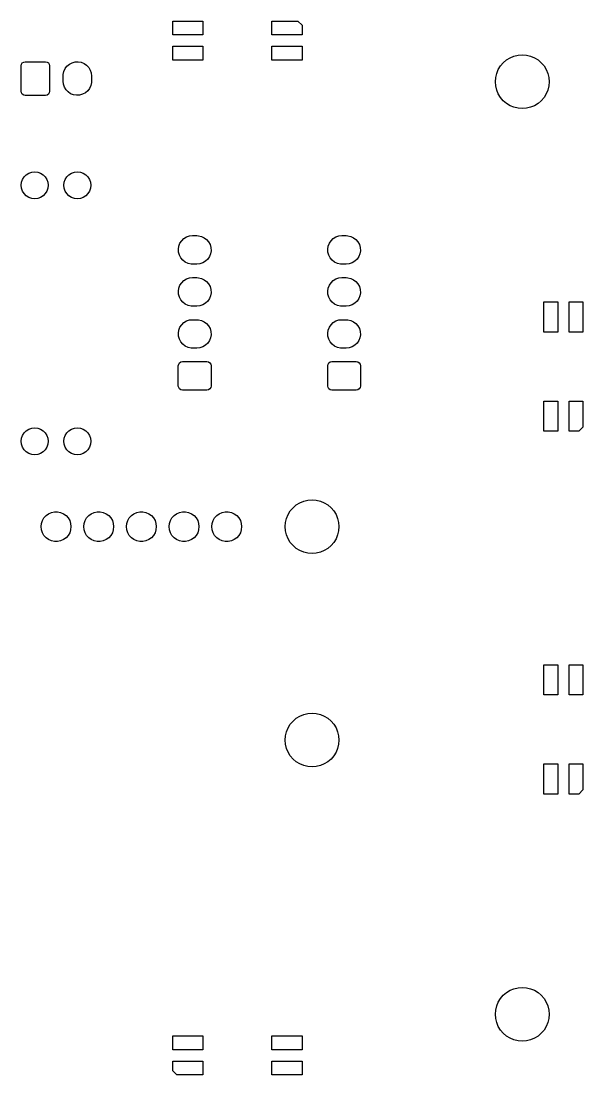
# Model space of a CAD drawing. Extents: x 3.95 to 6.42, y -4.85 to -2.38.
# Drawn here: x 5.105 to 6.422, y -4.847 to -2.378 of the extents above; entities that cross this region are included whole.
import ezdxf

# ---------------------------------------------------------------- set-up
doc = ezdxf.new("R2010")
doc.units = 0
doc.header["$MEASUREMENT"] = 0
doc.layers.add('BLACK', color=7, linetype='CONTINUOUS')

msp = doc.modelspace()

# ---------------------------------------------------------------- linework, layer by layer
at = {"layer": 'BLACK', "linetype": 'CONTINUOUS'}
for p, q in [((5.4604, -2.4098), (5.4604, -2.3776)), ((5.4604, -2.3776), (5.5313, -2.3776)), ((5.5313, -2.3776), (5.5313, -2.4098)), ((5.6927, -2.4098), (5.6927, -2.3776)), ((5.6927, -2.3776), (5.7539, -2.3776)), ((5.7539, -2.3776), (5.7636, -2.3872)), ((5.7636, -2.3872), (5.7636, -2.4098)), ((5.5313, -2.4098), (5.4604, -2.4098)), ((5.7636, -2.4098), (5.6927, -2.4098)), ((5.4604, -2.4689), (5.4604, -2.4366)), ((5.4604, -2.4366), (5.5313, -2.4366)), ((5.5313, -2.4366), (5.5313, -2.4689)), ((5.6927, -2.4689), (5.6927, -2.4366)), ((5.6927, -2.4366), (5.7636, -2.4366)), ((5.7636, -2.4366), (5.7636, -2.4689)), ((5.5313, -2.4689), (5.4604, -2.4689)), ((5.7636, -2.4689), (5.6927, -2.4689)), ((6.235, -2.4751), (6.2425, -2.4687)), ((6.2425, -2.4687), (6.2509, -2.4636)), ((6.2509, -2.4636), (6.2601, -2.4598)), ((6.2601, -2.4598), (6.2697, -2.4575)), ((6.2697, -2.4575), (6.2795, -2.4567)), ((6.2795, -2.4567), (6.2894, -2.4575)), ((6.2894, -2.4575), (6.299, -2.4598)), ((6.299, -2.4598), (6.3081, -2.4636)), ((6.3081, -2.4636), (6.3166, -2.4687)), ((6.3166, -2.4687), (6.3241, -2.4751)), ((5.1051, -2.4827), (5.1059, -2.4789)), ((5.1051, -2.5417), (5.1051, -2.4827)), ((5.1059, -2.4789), (5.108, -2.4757)), ((5.108, -2.4757), (5.1112, -2.4736)), ((5.1112, -2.4736), (5.115, -2.4728)), ((5.115, -2.4728), (5.1622, -2.4728)), ((5.1622, -2.4728), (5.166, -2.4736)), ((5.166, -2.4736), (5.1692, -2.4757)), ((5.1692, -2.4757), (5.1713, -2.4789)), ((5.1713, -2.4789), (5.172, -2.4827)), ((5.172, -2.4827), (5.172, -2.5417)), ((5.2053, -2.4956), (5.2083, -2.489)), ((5.2083, -2.489), (5.2127, -2.4833)), ((5.2127, -2.4833), (5.2182, -2.4786)), ((5.2182, -2.4786), (5.2246, -2.4752)), ((5.2246, -2.4752), (5.2316, -2.4733)), ((5.2316, -2.4733), (5.2388, -2.4729)), ((5.2388, -2.4729), (5.246, -2.4741)), ((5.246, -2.4741), (5.2527, -2.4767)), ((5.2527, -2.4767), (5.2587, -2.4808)), ((5.2587, -2.4808), (5.2636, -2.486)), ((5.2636, -2.486), (5.2674, -2.4922)), ((5.2674, -2.4922), (5.2697, -2.4991)), ((6.2196, -2.5002), (6.2234, -2.4911)), ((6.2234, -2.4911), (6.2286, -2.4827)), ((6.2286, -2.4827), (6.235, -2.4751)), ((6.3241, -2.4751), (6.3305, -2.4827)), ((6.3305, -2.4827), (6.3357, -2.4911)), ((6.3357, -2.4911), (6.3394, -2.5002)), ((5.2035, -2.5063), (5.2037, -2.5027)), ((5.2035, -2.5181), (5.2035, -2.5063)), ((5.2043, -2.5253), (5.2035, -2.5181)), ((5.2037, -2.5027), (5.2053, -2.4956)), ((5.2697, -2.4991), (5.2705, -2.5063)), ((5.2705, -2.5181), (5.2703, -2.5217)), ((5.2705, -2.5063), (5.2705, -2.5181)), ((6.2165, -2.5197), (6.2173, -2.5098)), ((6.2173, -2.5098), (6.2196, -2.5002)), ((6.3394, -2.5002), (6.3417, -2.5098)), ((6.3417, -2.5098), (6.3425, -2.5197)), ((5.1059, -2.5455), (5.1051, -2.5417)), ((5.172, -2.5417), (5.1713, -2.5455)), ((5.2066, -2.5322), (5.2043, -2.5253)), ((5.2104, -2.5384), (5.2066, -2.5322)), ((5.2153, -2.5436), (5.2104, -2.5384)), ((5.2613, -2.5411), (5.2558, -2.5458)), ((5.2657, -2.5354), (5.2613, -2.5411)), ((5.2687, -2.5288), (5.2657, -2.5354)), ((5.2703, -2.5217), (5.2687, -2.5288)), ((6.2173, -2.5295), (6.2165, -2.5197)), ((6.2196, -2.5392), (6.2173, -2.5295)), ((6.2234, -2.5483), (6.2196, -2.5392)), ((6.3394, -2.5392), (6.3357, -2.5483)), ((6.3417, -2.5295), (6.3394, -2.5392)), ((6.3425, -2.5197), (6.3417, -2.5295)), ((5.108, -2.5487), (5.1059, -2.5455)), ((5.1112, -2.5508), (5.108, -2.5487)), ((5.115, -2.5516), (5.1112, -2.5508)), ((5.1622, -2.5516), (5.115, -2.5516)), ((5.166, -2.5508), (5.1622, -2.5516)), ((5.1692, -2.5487), (5.166, -2.5508)), ((5.1713, -2.5455), (5.1692, -2.5487)), ((5.2213, -2.5477), (5.2153, -2.5436)), ((5.2281, -2.5504), (5.2213, -2.5477)), ((5.2352, -2.5515), (5.2281, -2.5504)), ((5.2424, -2.5511), (5.2352, -2.5515)), ((5.2494, -2.5492), (5.2424, -2.5511)), ((5.2558, -2.5458), (5.2494, -2.5492)), ((6.2286, -2.5567), (6.2234, -2.5483)), ((6.235, -2.5642), (6.2286, -2.5567)), ((6.2425, -2.5706), (6.235, -2.5642)), ((6.3241, -2.5642), (6.3166, -2.5706)), ((6.3305, -2.5567), (6.3241, -2.5642)), ((6.3357, -2.5483), (6.3305, -2.5567)), ((6.2509, -2.5758), (6.2425, -2.5706)), ((6.2601, -2.5796), (6.2509, -2.5758)), ((6.2697, -2.5819), (6.2601, -2.5796)), ((6.2795, -2.5827), (6.2697, -2.5819)), ((6.2894, -2.5819), (6.2795, -2.5827)), ((6.299, -2.5796), (6.2894, -2.5819)), ((6.3081, -2.5758), (6.299, -2.5796)), ((6.3166, -2.5706), (6.3081, -2.5758)), ((5.1124, -2.7426), (5.1174, -2.7376)), ((5.1174, -2.7376), (5.1233, -2.7338)), ((5.1233, -2.7338), (5.13, -2.7315)), ((5.13, -2.7315), (5.137, -2.7307)), ((5.137, -2.7307), (5.144, -2.7315)), ((5.144, -2.7315), (5.1507, -2.7338)), ((5.1507, -2.7338), (5.1566, -2.7376)), ((5.1566, -2.7376), (5.1616, -2.7426)), ((5.2124, -2.7426), (5.2174, -2.7376)), ((5.2174, -2.7376), (5.2233, -2.7338)), ((5.2233, -2.7338), (5.23, -2.7315)), ((5.23, -2.7315), (5.237, -2.7307)), ((5.237, -2.7307), (5.244, -2.7315)), ((5.244, -2.7315), (5.2507, -2.7338)), ((5.2507, -2.7338), (5.2566, -2.7376)), ((5.2566, -2.7376), (5.2616, -2.7426)), ((5.1055, -2.7622), (5.1063, -2.7552)), ((5.1063, -2.7692), (5.1055, -2.7622)), ((5.1063, -2.7552), (5.1086, -2.7485)), ((5.1086, -2.7485), (5.1124, -2.7426)), ((5.1616, -2.7426), (5.1654, -2.7485)), ((5.1654, -2.7485), (5.1677, -2.7552)), ((5.1677, -2.7552), (5.1685, -2.7622)), ((5.1685, -2.7622), (5.1677, -2.7692)), ((5.2055, -2.7622), (5.2063, -2.7552)), ((5.2063, -2.7692), (5.2055, -2.7622)), ((5.2063, -2.7552), (5.2086, -2.7485)), ((5.2086, -2.7485), (5.2124, -2.7426)), ((5.2616, -2.7426), (5.2654, -2.7485)), ((5.2654, -2.7485), (5.2677, -2.7552)), ((5.2677, -2.7552), (5.2685, -2.7622)), ((5.2685, -2.7622), (5.2677, -2.7692)), ((5.1086, -2.7759), (5.1063, -2.7692)), ((5.1124, -2.7818), (5.1086, -2.7759)), ((5.1174, -2.7868), (5.1124, -2.7818)), ((5.1233, -2.7906), (5.1174, -2.7868)), ((5.1566, -2.7868), (5.1507, -2.7906)), ((5.1616, -2.7818), (5.1566, -2.7868)), ((5.1654, -2.7759), (5.1616, -2.7818)), ((5.1677, -2.7692), (5.1654, -2.7759)), ((5.2086, -2.7759), (5.2063, -2.7692)), ((5.2124, -2.7818), (5.2086, -2.7759)), ((5.2174, -2.7868), (5.2124, -2.7818)), ((5.2233, -2.7906), (5.2174, -2.7868)), ((5.2566, -2.7868), (5.2507, -2.7906)), ((5.2616, -2.7818), (5.2566, -2.7868)), ((5.2654, -2.7759), (5.2616, -2.7818)), ((5.2677, -2.7692), (5.2654, -2.7759)), ((5.13, -2.7929), (5.1233, -2.7906)), ((5.137, -2.7937), (5.13, -2.7929)), ((5.144, -2.7929), (5.137, -2.7937)), ((5.1507, -2.7906), (5.144, -2.7929)), ((5.23, -2.7929), (5.2233, -2.7906)), ((5.237, -2.7937), (5.23, -2.7929)), ((5.244, -2.7929), (5.237, -2.7937)), ((5.2507, -2.7906), (5.244, -2.7929)), ((5.4816, -2.8921), (5.4868, -2.8871)), ((5.4868, -2.8871), (5.493, -2.8834)), ((5.493, -2.8834), (5.4999, -2.8811)), ((5.4999, -2.8811), (5.5071, -2.8803)), ((5.5071, -2.8803), (5.5169, -2.8803)), ((5.5169, -2.8803), (5.5205, -2.8805)), ((5.5205, -2.8805), (5.5276, -2.8821)), ((5.5276, -2.8821), (5.5342, -2.8851)), ((5.5342, -2.8851), (5.5399, -2.8895)), ((5.8316, -2.8921), (5.8368, -2.8871)), ((5.8368, -2.8871), (5.843, -2.8834)), ((5.843, -2.8834), (5.8499, -2.8811)), ((5.8499, -2.8811), (5.8571, -2.8803)), ((5.8571, -2.8803), (5.8669, -2.8803)), ((5.8669, -2.8803), (5.8705, -2.8805)), ((5.8705, -2.8805), (5.8776, -2.8821)), ((5.8776, -2.8821), (5.8842, -2.8851)), ((5.8842, -2.8851), (5.8899, -2.8895)), ((5.4737, -2.912), (5.4748, -2.9048)), ((5.4741, -2.9192), (5.4737, -2.912)), ((5.4748, -2.9048), (5.4775, -2.8981)), ((5.4775, -2.8981), (5.4816, -2.8921)), ((5.5399, -2.8895), (5.5446, -2.895)), ((5.5446, -2.895), (5.548, -2.9014)), ((5.548, -2.9014), (5.55, -2.9084)), ((5.55, -2.9084), (5.5503, -2.9156)), ((5.8237, -2.912), (5.8248, -2.9048)), ((5.8241, -2.9192), (5.8237, -2.912)), ((5.8248, -2.9048), (5.8275, -2.8981)), ((5.8275, -2.8981), (5.8316, -2.8921)), ((5.8899, -2.8895), (5.8946, -2.895)), ((5.8946, -2.895), (5.898, -2.9014)), ((5.898, -2.9014), (5.9, -2.9084)), ((5.9, -2.9084), (5.9003, -2.9156)), ((5.476, -2.9262), (5.4741, -2.9192)), ((5.4794, -2.9326), (5.476, -2.9262)), ((5.4841, -2.9381), (5.4794, -2.9326)), ((5.4898, -2.9425), (5.4841, -2.9381)), ((5.5424, -2.9354), (5.5372, -2.9404)), ((5.5465, -2.9295), (5.5424, -2.9354)), ((5.5492, -2.9227), (5.5465, -2.9295)), ((5.5503, -2.9156), (5.5492, -2.9227)), ((5.826, -2.9262), (5.8241, -2.9192)), ((5.8294, -2.9326), (5.826, -2.9262)), ((5.8341, -2.9381), (5.8294, -2.9326)), ((5.8398, -2.9425), (5.8341, -2.9381)), ((5.8924, -2.9354), (5.8872, -2.9404)), ((5.8965, -2.9295), (5.8924, -2.9354)), ((5.8992, -2.9227), (5.8965, -2.9295)), ((5.9003, -2.9156), (5.8992, -2.9227)), ((5.4964, -2.9455), (5.4898, -2.9425)), ((5.5035, -2.947), (5.4964, -2.9455)), ((5.5071, -2.9472), (5.5035, -2.947)), ((5.5169, -2.9472), (5.5071, -2.9472)), ((5.5241, -2.9465), (5.5169, -2.9472)), ((5.531, -2.9442), (5.5241, -2.9465)), ((5.5372, -2.9404), (5.531, -2.9442)), ((5.8464, -2.9455), (5.8398, -2.9425)), ((5.8535, -2.947), (5.8464, -2.9455)), ((5.8571, -2.9472), (5.8535, -2.947)), ((5.8669, -2.9472), (5.8571, -2.9472)), ((5.8741, -2.9465), (5.8669, -2.9472)), ((5.881, -2.9442), (5.8741, -2.9465)), ((5.8872, -2.9404), (5.881, -2.9442)), ((5.4816, -2.9905), (5.4868, -2.9856)), ((5.4868, -2.9856), (5.493, -2.9818)), ((5.493, -2.9818), (5.4999, -2.9795)), ((5.4999, -2.9795), (5.5071, -2.9787)), ((5.5071, -2.9787), (5.5169, -2.9787)), ((5.5169, -2.9787), (5.5205, -2.9789)), ((5.5205, -2.9789), (5.5276, -2.9805)), ((5.5276, -2.9805), (5.5342, -2.9835)), ((5.5342, -2.9835), (5.5399, -2.9879)), ((5.8316, -2.9905), (5.8368, -2.9856)), ((5.8368, -2.9856), (5.843, -2.9818)), ((5.843, -2.9818), (5.8499, -2.9795)), ((5.8499, -2.9795), (5.8571, -2.9787)), ((5.8571, -2.9787), (5.8669, -2.9787)), ((5.8669, -2.9787), (5.8705, -2.9789)), ((5.8705, -2.9789), (5.8776, -2.9805)), ((5.8776, -2.9805), (5.8842, -2.9835)), ((5.8842, -2.9835), (5.8899, -2.9879)), ((5.4737, -3.0104), (5.4748, -3.0033)), ((5.4741, -3.0176), (5.4737, -3.0104)), ((5.4748, -3.0033), (5.4775, -2.9965)), ((5.4775, -2.9965), (5.4816, -2.9905)), ((5.5399, -2.9879), (5.5446, -2.9934)), ((5.5446, -2.9934), (5.548, -2.9998)), ((5.548, -2.9998), (5.55, -3.0068)), ((5.55, -3.0068), (5.5503, -3.014)), ((5.8237, -3.0104), (5.8248, -3.0033)), ((5.8241, -3.0176), (5.8237, -3.0104)), ((5.8248, -3.0033), (5.8275, -2.9965)), ((5.8275, -2.9965), (5.8316, -2.9905)), ((5.8899, -2.9879), (5.8946, -2.9934)), ((5.8946, -2.9934), (5.898, -2.9998)), ((5.898, -2.9998), (5.9, -3.0068)), ((5.9, -3.0068), (5.9003, -3.014)), ((5.476, -3.0246), (5.4741, -3.0176)), ((5.4794, -3.031), (5.476, -3.0246)), ((5.4841, -3.0365), (5.4794, -3.031)), ((5.4898, -3.0409), (5.4841, -3.0365)), ((5.5424, -3.0339), (5.5372, -3.0388)), ((5.5465, -3.0279), (5.5424, -3.0339)), ((5.5492, -3.0212), (5.5465, -3.0279)), ((5.5503, -3.014), (5.5492, -3.0212)), ((5.826, -3.0246), (5.8241, -3.0176)), ((5.8294, -3.031), (5.826, -3.0246)), ((5.8341, -3.0365), (5.8294, -3.031)), ((5.8398, -3.0409), (5.8341, -3.0365)), ((5.8924, -3.0339), (5.8872, -3.0388)), ((5.8965, -3.0279), (5.8924, -3.0339)), ((5.8992, -3.0212), (5.8965, -3.0279)), ((5.9003, -3.014), (5.8992, -3.0212)), ((6.3303, -3.1065), (6.3303, -3.0356)), ((6.3303, -3.0356), (6.3626, -3.0356)), ((6.3626, -3.0356), (6.3626, -3.1065)), ((6.3894, -3.1065), (6.3894, -3.0356)), ((6.3894, -3.0356), (6.4217, -3.0356)), ((6.4217, -3.0356), (6.4217, -3.1065)), ((5.4964, -3.0439), (5.4898, -3.0409)), ((5.5035, -3.0455), (5.4964, -3.0439)), ((5.5071, -3.0457), (5.5035, -3.0455)), ((5.5169, -3.0457), (5.5071, -3.0457)), ((5.5241, -3.0449), (5.5169, -3.0457)), ((5.531, -3.0426), (5.5241, -3.0449)), ((5.5372, -3.0388), (5.531, -3.0426)), ((5.8464, -3.0439), (5.8398, -3.0409)), ((5.8535, -3.0455), (5.8464, -3.0439)), ((5.8571, -3.0457), (5.8535, -3.0455)), ((5.8669, -3.0457), (5.8571, -3.0457)), ((5.8741, -3.0449), (5.8669, -3.0457)), ((5.881, -3.0426), (5.8741, -3.0449)), ((5.8872, -3.0388), (5.881, -3.0426)), ((5.4816, -3.089), (5.4868, -3.084)), ((5.4868, -3.084), (5.493, -3.0803)), ((5.493, -3.0803), (5.4999, -3.0779)), ((5.4999, -3.0779), (5.5071, -3.0772)), ((5.5071, -3.0772), (5.5169, -3.0772)), ((5.5169, -3.0772), (5.5205, -3.0774)), ((5.5205, -3.0774), (5.5276, -3.0789)), ((5.5276, -3.0789), (5.5342, -3.082)), ((5.5342, -3.082), (5.5399, -3.0863)), ((5.5399, -3.0863), (5.5446, -3.0919)), ((5.8316, -3.089), (5.8368, -3.084)), ((5.8368, -3.084), (5.843, -3.0803)), ((5.843, -3.0803), (5.8499, -3.0779)), ((5.8499, -3.0779), (5.8571, -3.0772)), ((5.8571, -3.0772), (5.8669, -3.0772)), ((5.8669, -3.0772), (5.8705, -3.0774)), ((5.8705, -3.0774), (5.8776, -3.0789)), ((5.8776, -3.0789), (5.8842, -3.082)), ((5.8842, -3.082), (5.8899, -3.0863)), ((5.8899, -3.0863), (5.8946, -3.0919)), ((5.4737, -3.1088), (5.4748, -3.1017)), ((5.4741, -3.116), (5.4737, -3.1088)), ((5.4748, -3.1017), (5.4775, -3.095)), ((5.4775, -3.095), (5.4816, -3.089)), ((5.5446, -3.0919), (5.548, -3.0982)), ((5.548, -3.0982), (5.55, -3.1052)), ((5.55, -3.1052), (5.5503, -3.1124)), ((5.8237, -3.1088), (5.8248, -3.1017)), ((5.8241, -3.116), (5.8237, -3.1088)), ((5.8248, -3.1017), (5.8275, -3.095)), ((5.8275, -3.095), (5.8316, -3.089)), ((5.8946, -3.0919), (5.898, -3.0982)), ((5.898, -3.0982), (5.9, -3.1052)), ((5.9, -3.1052), (5.9003, -3.1124)), ((6.3626, -3.1065), (6.3303, -3.1065)), ((6.4217, -3.1065), (6.3894, -3.1065)), ((5.476, -3.123), (5.4741, -3.116)), ((5.4794, -3.1294), (5.476, -3.123)), ((5.4841, -3.1349), (5.4794, -3.1294)), ((5.4898, -3.1393), (5.4841, -3.1349)), ((5.5424, -3.1323), (5.5372, -3.1373)), ((5.5465, -3.1263), (5.5424, -3.1323)), ((5.5492, -3.1196), (5.5465, -3.1263)), ((5.5503, -3.1124), (5.5492, -3.1196)), ((5.826, -3.123), (5.8241, -3.116)), ((5.8294, -3.1294), (5.826, -3.123)), ((5.8341, -3.1349), (5.8294, -3.1294)), ((5.8398, -3.1393), (5.8341, -3.1349)), ((5.8924, -3.1323), (5.8872, -3.1373)), ((5.8965, -3.1263), (5.8924, -3.1323)), ((5.8992, -3.1196), (5.8965, -3.1263)), ((5.9003, -3.1124), (5.8992, -3.1196)), ((5.4964, -3.1423), (5.4898, -3.1393)), ((5.5035, -3.1439), (5.4964, -3.1423)), ((5.5071, -3.1441), (5.5035, -3.1439)), ((5.5169, -3.1441), (5.5071, -3.1441)), ((5.5241, -3.1433), (5.5169, -3.1441)), ((5.531, -3.141), (5.5241, -3.1433)), ((5.5372, -3.1373), (5.531, -3.141)), ((5.8464, -3.1423), (5.8398, -3.1393)), ((5.8535, -3.1439), (5.8464, -3.1423)), ((5.8571, -3.1441), (5.8535, -3.1439)), ((5.8669, -3.1441), (5.8571, -3.1441)), ((5.8741, -3.1433), (5.8669, -3.1441)), ((5.881, -3.141), (5.8741, -3.1433)), ((5.8872, -3.1373), (5.881, -3.141)), ((5.4736, -3.1854), (5.4744, -3.1817)), ((5.4744, -3.1817), (5.4765, -3.1785)), ((5.4765, -3.1785), (5.4797, -3.1763)), ((5.4797, -3.1763), (5.4835, -3.1756)), ((5.4835, -3.1756), (5.5406, -3.1756)), ((5.5406, -3.1756), (5.5443, -3.1763)), ((5.5443, -3.1763), (5.5475, -3.1785)), ((5.5475, -3.1785), (5.5496, -3.1817)), ((5.5496, -3.1817), (5.5504, -3.1854)), ((5.8236, -3.1854), (5.8244, -3.1817)), ((5.8244, -3.1817), (5.8265, -3.1785)), ((5.8265, -3.1785), (5.8297, -3.1763)), ((5.8297, -3.1763), (5.8335, -3.1756)), ((5.8335, -3.1756), (5.8906, -3.1756)), ((5.8906, -3.1756), (5.8943, -3.1763)), ((5.8943, -3.1763), (5.8975, -3.1785)), ((5.8975, -3.1785), (5.8996, -3.1817)), ((5.8996, -3.1817), (5.9004, -3.1854)), ((5.4736, -3.2327), (5.4736, -3.1854)), ((5.5504, -3.1854), (5.5504, -3.2327)), ((5.8236, -3.2327), (5.8236, -3.1854)), ((5.9004, -3.1854), (5.9004, -3.2327)), ((5.4744, -3.2364), (5.4736, -3.2327)), ((5.5504, -3.2327), (5.5496, -3.2364)), ((5.8244, -3.2364), (5.8236, -3.2327)), ((5.9004, -3.2327), (5.8996, -3.2364)), ((5.4765, -3.2396), (5.4744, -3.2364)), ((5.4797, -3.2418), (5.4765, -3.2396)), ((5.4835, -3.2425), (5.4797, -3.2418)), ((5.5406, -3.2425), (5.4835, -3.2425)), ((5.5443, -3.2418), (5.5406, -3.2425)), ((5.5475, -3.2396), (5.5443, -3.2418)), ((5.5496, -3.2364), (5.5475, -3.2396)), ((5.8265, -3.2396), (5.8244, -3.2364)), ((5.8297, -3.2418), (5.8265, -3.2396)), ((5.8335, -3.2425), (5.8297, -3.2418)), ((5.8906, -3.2425), (5.8335, -3.2425)), ((5.8943, -3.2418), (5.8906, -3.2425)), ((5.8975, -3.2396), (5.8943, -3.2418)), ((5.8996, -3.2364), (5.8975, -3.2396)), ((6.3303, -3.3388), (6.3303, -3.2679)), ((6.3303, -3.2679), (6.3626, -3.2679)), ((6.3626, -3.2679), (6.3626, -3.3388)), ((6.3894, -3.3388), (6.3894, -3.2679)), ((6.3894, -3.2679), (6.4217, -3.2679)), ((6.4217, -3.2679), (6.4217, -3.3291)), ((5.1233, -3.3338), (5.13, -3.3315)), ((5.13, -3.3315), (5.137, -3.3307)), ((5.137, -3.3307), (5.144, -3.3315)), ((5.144, -3.3315), (5.1507, -3.3338)), ((5.2233, -3.3338), (5.23, -3.3315)), ((5.23, -3.3315), (5.237, -3.3307)), ((5.237, -3.3307), (5.244, -3.3315)), ((5.244, -3.3315), (5.2507, -3.3338)), ((6.4217, -3.3291), (6.412, -3.3388)), ((5.1055, -3.3622), (5.1063, -3.3552)), ((5.1063, -3.3552), (5.1086, -3.3485)), ((5.1086, -3.3485), (5.1124, -3.3426)), ((5.1124, -3.3426), (5.1174, -3.3376)), ((5.1174, -3.3376), (5.1233, -3.3338)), ((5.1507, -3.3338), (5.1566, -3.3376)), ((5.1566, -3.3376), (5.1616, -3.3426)), ((5.1616, -3.3426), (5.1654, -3.3485)), ((5.1654, -3.3485), (5.1677, -3.3552)), ((5.1677, -3.3552), (5.1685, -3.3622)), ((5.2055, -3.3622), (5.2063, -3.3552)), ((5.2063, -3.3552), (5.2086, -3.3485)), ((5.2086, -3.3485), (5.2124, -3.3426)), ((5.2124, -3.3426), (5.2174, -3.3376)), ((5.2174, -3.3376), (5.2233, -3.3338)), ((5.2507, -3.3338), (5.2566, -3.3376)), ((5.2566, -3.3376), (5.2616, -3.3426)), ((5.2616, -3.3426), (5.2654, -3.3485)), ((5.2654, -3.3485), (5.2677, -3.3552)), ((5.2677, -3.3552), (5.2685, -3.3622)), ((6.3626, -3.3388), (6.3303, -3.3388)), ((6.412, -3.3388), (6.3894, -3.3388)), ((5.1063, -3.3692), (5.1055, -3.3622)), ((5.1086, -3.3759), (5.1063, -3.3692)), ((5.1124, -3.3818), (5.1086, -3.3759)), ((5.1174, -3.3868), (5.1124, -3.3818)), ((5.1616, -3.3818), (5.1566, -3.3868)), ((5.1654, -3.3759), (5.1616, -3.3818)), ((5.1677, -3.3692), (5.1654, -3.3759)), ((5.1685, -3.3622), (5.1677, -3.3692)), ((5.2063, -3.3692), (5.2055, -3.3622)), ((5.2086, -3.3759), (5.2063, -3.3692)), ((5.2124, -3.3818), (5.2086, -3.3759)), ((5.2174, -3.3868), (5.2124, -3.3818)), ((5.2616, -3.3818), (5.2566, -3.3868)), ((5.2654, -3.3759), (5.2616, -3.3818)), ((5.2677, -3.3692), (5.2654, -3.3759)), ((5.2685, -3.3622), (5.2677, -3.3692)), ((5.1233, -3.3906), (5.1174, -3.3868)), ((5.13, -3.3929), (5.1233, -3.3906)), ((5.137, -3.3937), (5.13, -3.3929)), ((5.144, -3.3929), (5.137, -3.3937)), ((5.1507, -3.3906), (5.144, -3.3929)), ((5.1566, -3.3868), (5.1507, -3.3906)), ((5.2233, -3.3906), (5.2174, -3.3868)), ((5.23, -3.3929), (5.2233, -3.3906)), ((5.237, -3.3937), (5.23, -3.3929)), ((5.244, -3.3929), (5.237, -3.3937)), ((5.2507, -3.3906), (5.244, -3.3929)), ((5.2566, -3.3868), (5.2507, -3.3906)), ((5.75, -3.5112), (5.7584, -3.5061)), ((5.7584, -3.5061), (5.7675, -3.5023)), ((5.7675, -3.5023), (5.7772, -3.5)), ((5.7772, -3.5), (5.787, -3.4992)), ((5.787, -3.4992), (5.7969, -3.5)), ((5.7969, -3.5), (5.8065, -3.5023)), ((5.8065, -3.5023), (5.8156, -3.5061)), ((5.8156, -3.5061), (5.824, -3.5112)), ((5.1695, -3.5319), (5.1762, -3.5289)), ((5.1762, -3.5289), (5.1833, -3.5274)), ((5.1833, -3.5274), (5.1907, -3.5274)), ((5.1907, -3.5274), (5.1978, -3.5289)), ((5.1978, -3.5289), (5.2045, -3.5319)), ((5.2695, -3.5319), (5.2762, -3.5289)), ((5.2762, -3.5289), (5.2833, -3.5274)), ((5.2833, -3.5274), (5.2907, -3.5274)), ((5.2907, -3.5274), (5.2978, -3.5289)), ((5.2978, -3.5289), (5.3045, -3.5319)), ((5.3695, -3.5319), (5.3762, -3.5289)), ((5.3762, -3.5289), (5.3833, -3.5274)), ((5.3833, -3.5274), (5.3907, -3.5274)), ((5.3907, -3.5274), (5.3978, -3.5289)), ((5.3978, -3.5289), (5.4045, -3.5319)), ((5.4695, -3.5319), (5.4762, -3.5289)), ((5.4762, -3.5289), (5.4833, -3.5274)), ((5.4833, -3.5274), (5.4907, -3.5274)), ((5.4907, -3.5274), (5.4978, -3.5289)), ((5.4978, -3.5289), (5.5045, -3.5319)), ((5.5695, -3.5319), (5.5762, -3.5289)), ((5.5762, -3.5289), (5.5833, -3.5274)), ((5.5833, -3.5274), (5.5907, -3.5274)), ((5.5907, -3.5274), (5.5978, -3.5289)), ((5.5978, -3.5289), (5.6045, -3.5319)), ((5.7309, -3.5336), (5.736, -3.5252)), ((5.736, -3.5252), (5.7425, -3.5177)), ((5.7425, -3.5177), (5.75, -3.5112)), ((5.824, -3.5112), (5.8316, -3.5177)), ((5.8316, -3.5177), (5.838, -3.5252)), ((5.838, -3.5252), (5.8431, -3.5336)), ((5.152, -3.5622), (5.1528, -3.5549)), ((5.1528, -3.5549), (5.155, -3.548)), ((5.155, -3.548), (5.1587, -3.5416)), ((5.1587, -3.5416), (5.1636, -3.5362)), ((5.1636, -3.5362), (5.1695, -3.5319)), ((5.2045, -3.5319), (5.2104, -3.5362)), ((5.2104, -3.5362), (5.2153, -3.5416)), ((5.2153, -3.5416), (5.219, -3.548)), ((5.219, -3.548), (5.2212, -3.5549)), ((5.2212, -3.5549), (5.222, -3.5622)), ((5.252, -3.5622), (5.2528, -3.5549)), ((5.2528, -3.5549), (5.255, -3.548)), ((5.255, -3.548), (5.2587, -3.5416)), ((5.2587, -3.5416), (5.2636, -3.5362)), ((5.2636, -3.5362), (5.2695, -3.5319)), ((5.3045, -3.5319), (5.3104, -3.5362)), ((5.3104, -3.5362), (5.3153, -3.5416)), ((5.3153, -3.5416), (5.319, -3.548)), ((5.319, -3.548), (5.3212, -3.5549)), ((5.3212, -3.5549), (5.322, -3.5622)), ((5.352, -3.5622), (5.3528, -3.5549)), ((5.3528, -3.5549), (5.355, -3.548)), ((5.355, -3.548), (5.3587, -3.5416)), ((5.3587, -3.5416), (5.3636, -3.5362)), ((5.3636, -3.5362), (5.3695, -3.5319)), ((5.4045, -3.5319), (5.4104, -3.5362)), ((5.4104, -3.5362), (5.4153, -3.5416)), ((5.4153, -3.5416), (5.419, -3.548)), ((5.419, -3.548), (5.4212, -3.5549)), ((5.4212, -3.5549), (5.422, -3.5622)), ((5.452, -3.5622), (5.4528, -3.5549)), ((5.4528, -3.5549), (5.455, -3.548)), ((5.455, -3.548), (5.4587, -3.5416)), ((5.4587, -3.5416), (5.4636, -3.5362)), ((5.4636, -3.5362), (5.4695, -3.5319)), ((5.5045, -3.5319), (5.5104, -3.5362)), ((5.5104, -3.5362), (5.5153, -3.5416)), ((5.5153, -3.5416), (5.519, -3.548)), ((5.519, -3.548), (5.5212, -3.5549)), ((5.5212, -3.5549), (5.522, -3.5622)), ((5.552, -3.5622), (5.5528, -3.5549)), ((5.5528, -3.5549), (5.555, -3.548)), ((5.555, -3.548), (5.5587, -3.5416)), ((5.5587, -3.5416), (5.5636, -3.5362)), ((5.5636, -3.5362), (5.5695, -3.5319)), ((5.6045, -3.5319), (5.6104, -3.5362)), ((5.6104, -3.5362), (5.6153, -3.5416)), ((5.6153, -3.5416), (5.619, -3.548)), ((5.619, -3.548), (5.6212, -3.5549)), ((5.6212, -3.5549), (5.622, -3.5622)), ((5.724, -3.5622), (5.7248, -3.5524)), ((5.7248, -3.5524), (5.7271, -3.5427)), ((5.7271, -3.5427), (5.7309, -3.5336)), ((5.8431, -3.5336), (5.8469, -3.5427)), ((5.8469, -3.5427), (5.8492, -3.5524)), ((5.8492, -3.5524), (5.85, -3.5622)), ((5.1528, -3.5695), (5.152, -3.5622)), ((5.155, -3.5764), (5.1528, -3.5695)), ((5.1587, -3.5828), (5.155, -3.5764)), ((5.219, -3.5764), (5.2153, -3.5828)), ((5.2212, -3.5695), (5.219, -3.5764)), ((5.222, -3.5622), (5.2212, -3.5695)), ((5.2528, -3.5695), (5.252, -3.5622)), ((5.255, -3.5764), (5.2528, -3.5695)), ((5.2587, -3.5828), (5.255, -3.5764)), ((5.319, -3.5764), (5.3153, -3.5828)), ((5.3212, -3.5695), (5.319, -3.5764)), ((5.322, -3.5622), (5.3212, -3.5695)), ((5.3528, -3.5695), (5.352, -3.5622)), ((5.355, -3.5764), (5.3528, -3.5695)), ((5.3587, -3.5828), (5.355, -3.5764)), ((5.419, -3.5764), (5.4153, -3.5828)), ((5.4212, -3.5695), (5.419, -3.5764)), ((5.422, -3.5622), (5.4212, -3.5695)), ((5.4528, -3.5695), (5.452, -3.5622)), ((5.455, -3.5764), (5.4528, -3.5695)), ((5.4587, -3.5828), (5.455, -3.5764)), ((5.519, -3.5764), (5.5153, -3.5828)), ((5.5212, -3.5695), (5.519, -3.5764)), ((5.522, -3.5622), (5.5212, -3.5695)), ((5.5528, -3.5695), (5.552, -3.5622)), ((5.555, -3.5764), (5.5528, -3.5695)), ((5.5587, -3.5828), (5.555, -3.5764)), ((5.619, -3.5764), (5.6153, -3.5828)), ((5.6212, -3.5695), (5.619, -3.5764)), ((5.622, -3.5622), (5.6212, -3.5695)), ((5.7248, -3.5721), (5.724, -3.5622)), ((5.7271, -3.5817), (5.7248, -3.5721)), ((5.8492, -3.5721), (5.8469, -3.5817)), ((5.85, -3.5622), (5.8492, -3.5721)), ((5.1636, -3.5882), (5.1587, -3.5828)), ((5.1695, -3.5925), (5.1636, -3.5882)), ((5.1762, -3.5955), (5.1695, -3.5925)), ((5.1833, -3.597), (5.1762, -3.5955)), ((5.1907, -3.597), (5.1833, -3.597)), ((5.1978, -3.5955), (5.1907, -3.597)), ((5.2045, -3.5925), (5.1978, -3.5955)), ((5.2104, -3.5882), (5.2045, -3.5925)), ((5.2153, -3.5828), (5.2104, -3.5882)), ((5.2636, -3.5882), (5.2587, -3.5828)), ((5.2695, -3.5925), (5.2636, -3.5882)), ((5.2762, -3.5955), (5.2695, -3.5925)), ((5.2833, -3.597), (5.2762, -3.5955)), ((5.2907, -3.597), (5.2833, -3.597)), ((5.2978, -3.5955), (5.2907, -3.597)), ((5.3045, -3.5925), (5.2978, -3.5955)), ((5.3104, -3.5882), (5.3045, -3.5925)), ((5.3153, -3.5828), (5.3104, -3.5882)), ((5.3636, -3.5882), (5.3587, -3.5828)), ((5.3695, -3.5925), (5.3636, -3.5882)), ((5.3762, -3.5955), (5.3695, -3.5925)), ((5.3833, -3.597), (5.3762, -3.5955)), ((5.3907, -3.597), (5.3833, -3.597)), ((5.3978, -3.5955), (5.3907, -3.597)), ((5.4045, -3.5925), (5.3978, -3.5955)), ((5.4104, -3.5882), (5.4045, -3.5925)), ((5.4153, -3.5828), (5.4104, -3.5882)), ((5.4636, -3.5882), (5.4587, -3.5828)), ((5.4695, -3.5925), (5.4636, -3.5882)), ((5.4762, -3.5955), (5.4695, -3.5925)), ((5.4833, -3.597), (5.4762, -3.5955)), ((5.4907, -3.597), (5.4833, -3.597)), ((5.4978, -3.5955), (5.4907, -3.597)), ((5.5045, -3.5925), (5.4978, -3.5955)), ((5.5104, -3.5882), (5.5045, -3.5925)), ((5.5153, -3.5828), (5.5104, -3.5882)), ((5.5636, -3.5882), (5.5587, -3.5828)), ((5.5695, -3.5925), (5.5636, -3.5882)), ((5.5762, -3.5955), (5.5695, -3.5925)), ((5.5833, -3.597), (5.5762, -3.5955)), ((5.5907, -3.597), (5.5833, -3.597)), ((5.5978, -3.5955), (5.5907, -3.597)), ((5.6045, -3.5925), (5.5978, -3.5955)), ((5.6104, -3.5882), (5.6045, -3.5925)), ((5.6153, -3.5828), (5.6104, -3.5882)), ((5.7309, -3.5908), (5.7271, -3.5817)), ((5.736, -3.5992), (5.7309, -3.5908)), ((5.7425, -3.6067), (5.736, -3.5992)), ((5.838, -3.5992), (5.8316, -3.6067)), ((5.8431, -3.5908), (5.838, -3.5992)), ((5.8469, -3.5817), (5.8431, -3.5908)), ((5.75, -3.6132), (5.7425, -3.6067)), ((5.7584, -3.6183), (5.75, -3.6132)), ((5.7675, -3.6221), (5.7584, -3.6183)), ((5.7772, -3.6244), (5.7675, -3.6221)), ((5.787, -3.6252), (5.7772, -3.6244)), ((5.7969, -3.6244), (5.787, -3.6252)), ((5.8065, -3.6221), (5.7969, -3.6244)), ((5.8156, -3.6183), (5.8065, -3.6221)), ((5.824, -3.6132), (5.8156, -3.6183)), ((5.8316, -3.6067), (5.824, -3.6132)), ((6.3303, -3.9565), (6.3303, -3.8856)), ((6.3303, -3.8856), (6.3626, -3.8856)), ((6.3626, -3.8856), (6.3626, -3.9565)), ((6.3894, -3.9565), (6.3894, -3.8856)), ((6.3894, -3.8856), (6.4217, -3.8856)), ((6.4217, -3.8856), (6.4217, -3.9565)), ((6.3626, -3.9565), (6.3303, -3.9565)), ((6.4217, -3.9565), (6.3894, -3.9565)), ((5.7675, -4.0023), (5.7772, -4)), ((5.7772, -4), (5.787, -3.9992)), ((5.787, -3.9992), (5.7969, -4)), ((5.7969, -4), (5.8065, -4.0023)), ((5.736, -4.0252), (5.7425, -4.0177)), ((5.7425, -4.0177), (5.75, -4.0112)), ((5.75, -4.0112), (5.7584, -4.0061)), ((5.7584, -4.0061), (5.7675, -4.0023)), ((5.8065, -4.0023), (5.8156, -4.0061)), ((5.8156, -4.0061), (5.824, -4.0112)), ((5.824, -4.0112), (5.8316, -4.0177)), ((5.8316, -4.0177), (5.838, -4.0252)), ((5.7248, -4.0524), (5.7271, -4.0427)), ((5.7271, -4.0427), (5.7309, -4.0336)), ((5.7309, -4.0336), (5.736, -4.0252)), ((5.838, -4.0252), (5.8431, -4.0336)), ((5.8431, -4.0336), (5.8469, -4.0427)), ((5.8469, -4.0427), (5.8492, -4.0524)), ((5.724, -4.0622), (5.7248, -4.0524)), ((5.7248, -4.0721), (5.724, -4.0622)), ((5.7271, -4.0817), (5.7248, -4.0721)), ((5.8492, -4.0721), (5.8469, -4.0817)), ((5.8492, -4.0524), (5.85, -4.0622)), ((5.85, -4.0622), (5.8492, -4.0721)), ((5.7309, -4.0908), (5.7271, -4.0817)), ((5.736, -4.0992), (5.7309, -4.0908)), ((5.8431, -4.0908), (5.838, -4.0992)), ((5.8469, -4.0817), (5.8431, -4.0908)), ((5.7425, -4.1067), (5.736, -4.0992)), ((5.75, -4.1132), (5.7425, -4.1067)), ((5.7584, -4.1183), (5.75, -4.1132)), ((5.7675, -4.1221), (5.7584, -4.1183)), ((5.7772, -4.1244), (5.7675, -4.1221)), ((5.8065, -4.1221), (5.7969, -4.1244)), ((5.8156, -4.1183), (5.8065, -4.1221)), ((5.824, -4.1132), (5.8156, -4.1183)), ((5.8316, -4.1067), (5.824, -4.1132)), ((5.838, -4.0992), (5.8316, -4.1067)), ((6.3303, -4.1888), (6.3303, -4.1179)), ((6.3303, -4.1179), (6.3626, -4.1179)), ((6.3626, -4.1179), (6.3626, -4.1888)), ((6.3894, -4.1888), (6.3894, -4.1179)), ((6.3894, -4.1179), (6.4217, -4.1179)), ((6.4217, -4.1179), (6.4217, -4.1791)), ((5.787, -4.1252), (5.7772, -4.1244)), ((5.7969, -4.1244), (5.787, -4.1252)), ((6.3626, -4.1888), (6.3303, -4.1888)), ((6.412, -4.1888), (6.3894, -4.1888)), ((6.4217, -4.1791), (6.412, -4.1888)), ((6.2697, -4.6425), (6.2795, -4.6417)), ((6.2795, -4.6417), (6.2894, -4.6425)), ((6.2286, -4.6677), (6.235, -4.6602)), ((6.235, -4.6602), (6.2425, -4.6538)), ((6.2425, -4.6538), (6.2509, -4.6486)), ((6.2509, -4.6486), (6.2601, -4.6448)), ((6.2601, -4.6448), (6.2697, -4.6425)), ((6.2894, -4.6425), (6.299, -4.6448)), ((6.299, -4.6448), (6.3081, -4.6486)), ((6.3081, -4.6486), (6.3166, -4.6538)), ((6.3166, -4.6538), (6.3241, -4.6602)), ((6.3241, -4.6602), (6.3305, -4.6677)), ((6.2173, -4.6949), (6.2196, -4.6853)), ((6.2196, -4.6853), (6.2234, -4.6761)), ((6.2234, -4.6761), (6.2286, -4.6677)), ((6.3305, -4.6677), (6.3357, -4.6761)), ((6.3357, -4.6761), (6.3394, -4.6853)), ((6.3394, -4.6853), (6.3417, -4.6949)), ((6.2165, -4.7047), (6.2173, -4.6949)), ((6.2173, -4.7146), (6.2165, -4.7047)), ((6.2196, -4.7242), (6.2173, -4.7146)), ((6.3417, -4.7146), (6.3394, -4.7242)), ((6.3417, -4.6949), (6.3425, -4.7047)), ((6.3425, -4.7047), (6.3417, -4.7146)), ((6.2234, -4.7333), (6.2196, -4.7242)), ((6.2286, -4.7418), (6.2234, -4.7333)), ((6.3357, -4.7333), (6.3305, -4.7418)), ((6.3394, -4.7242), (6.3357, -4.7333)), ((5.4604, -4.7878), (5.4604, -4.7555)), ((5.4604, -4.7555), (5.5313, -4.7555)), ((5.5313, -4.7555), (5.5313, -4.7878)), ((5.6927, -4.7878), (5.6927, -4.7555)), ((5.6927, -4.7555), (5.7636, -4.7555)), ((5.7636, -4.7555), (5.7636, -4.7878)), ((6.235, -4.7493), (6.2286, -4.7418)), ((6.2425, -4.7557), (6.235, -4.7493)), ((6.2509, -4.7609), (6.2425, -4.7557)), ((6.2601, -4.7646), (6.2509, -4.7609)), ((6.2697, -4.7669), (6.2601, -4.7646)), ((6.299, -4.7646), (6.2894, -4.7669)), ((6.3081, -4.7609), (6.299, -4.7646)), ((6.3166, -4.7557), (6.3081, -4.7609)), ((6.3241, -4.7493), (6.3166, -4.7557)), ((6.3305, -4.7418), (6.3241, -4.7493)), ((5.5313, -4.7878), (5.4604, -4.7878)), ((5.7636, -4.7878), (5.6927, -4.7878)), ((6.2795, -4.7677), (6.2697, -4.7669)), ((6.2894, -4.7669), (6.2795, -4.7677)), ((5.4604, -4.8372), (5.4604, -4.8146)), ((5.4604, -4.8146), (5.5313, -4.8146)), ((5.5313, -4.8146), (5.5313, -4.8469)), ((5.6927, -4.8469), (5.6927, -4.8146)), ((5.6927, -4.8146), (5.7636, -4.8146)), ((5.7636, -4.8146), (5.7636, -4.8469)), ((5.4701, -4.8469), (5.4604, -4.8372)), ((5.5313, -4.8469), (5.4701, -4.8469)), ((5.7636, -4.8469), (5.6927, -4.8469))]:
    msp.add_line(p, q, dxfattribs=at)

doc.saveas('drawing.dxf')
